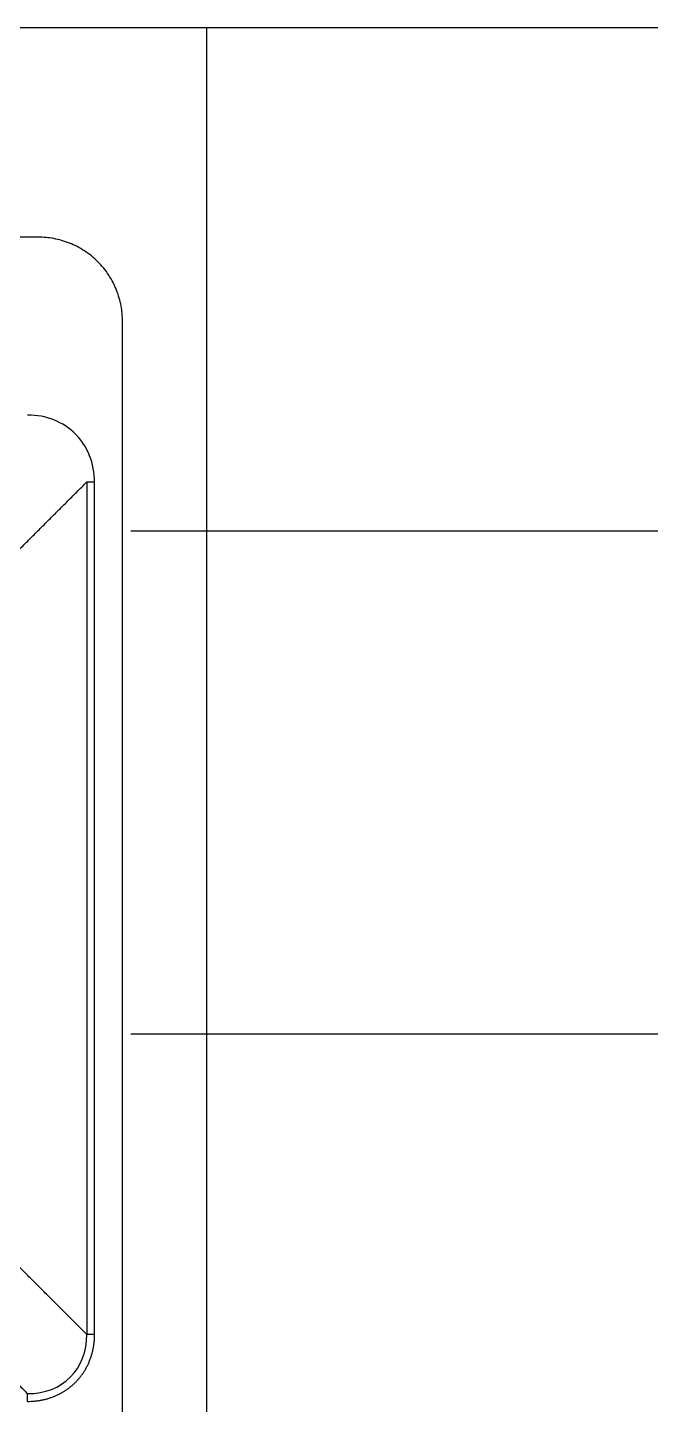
# Model space of a CAD drawing. Header units: millimetres. Extents: x 18456 to 179493, y -203649 to 469211.
# Drawn here: x 150905 to 151276, y 355922 to 356742 of the extents above; entities that cross this region are included whole.
import ezdxf

# ---------------------------------------------------------------- set-up
doc = ezdxf.new("R2010")
doc.units = ezdxf.units.MM
doc.layers.add('X-평면도(기본형)$0$FUR', color=6, linetype='Continuous', true_color=0xff00ff)
doc.layers.add('X-평면도(기본형)$0$TIL', color=5, linetype='Continuous', true_color=0x0000ff)

# ---------------------------------------------------------------- blocks, each defined once
blk = doc.blocks.new('X-평면도(기본형)$0$A$C5FEA68FE')
at = {"layer": 'X-평면도(기본형)$0$FUR', "ltscale": 1.5}
for points in [[(390, 400), (195, 400), (0, 400)], [(440, -350), (440, 0), (440, 350)]]:
    blk.add_open_spline(points, degree=2, dxfattribs=at)
blk.add_rational_spline([(440, 350), (440, 400), (390, 400)], [1, 0.707106781185, 1], degree=2, dxfattribs=at)
at = {"layer": 'X-평면도(기본형)$0$FUR', "color": 8, "ltscale": 1.5, "true_color": 0x808080}
for points, knots in [([(423.39, 254.08), (423.39, 259.55), (422.38, 264.89), (420.45, 269.75), (418.51, 274.61), (415.64, 278.99), (412.01, 282.62), (408.38, 286.25), (403.99, 289.12), (399.13, 291.06), (394.27, 293), (388.94, 294), (383.46, 294)], [257.038357, 257.038357, 257.038357, 257.038357, 273.665847, 273.665847, 273.665847, 290.293337, 290.293337, 290.293337, 306.920827, 306.920827, 306.920827, 323.548314, 323.548314, 323.548314, 323.548314]), ([(423.39, -254.08), (422.4, -254.08), (421.42, -254.08), (420.6, -254.08), (419.77, -254.08), (419.11, -254.08), (418.74, -254.08)], [0, 0, 0, 0, 2.957825, 2.957825, 2.957825, 5.95145, 5.95145, 5.95145, 5.95145])]:
    blk.add_open_spline(points, degree=3, knots=knots, dxfattribs=at)
for points, degree in [([(370.84, 206.18), (394.79, 230.13), (418.74, 254.08)], 2), ([(418.74, 254.08), (418.74, 0), (418.74, -254.08)], 2), ([(423.39, -254.08), (423.39, 0), (423.39, 254.08)], 2), ([(418.74, -254.08), (394.79, -230.13), (370.84, -206.18)], 2), ([(335.56, -241.46), (359.51, -265.41), (383.46, -289.36)], 2), ([(383.46, -289.36), (404.01, -289.68), (419.07, -274.63), (418.74, -254.08)], 3)]:
    blk.add_open_spline(points, degree=degree, dxfattribs=at)
for points, weights in [([(418.74, 254.08), (420, 254.08), (423.39, 254.08)], [1, 0.828067239603, 1]), ([(383.46, -294), (383.46, -290.61), (383.46, -289.36)], [1, 0.828069181127, 1])]:
    blk.add_rational_spline(points, weights, degree=2, dxfattribs=at)
blk.add_rational_spline([(383.46, -294), (400.63, -294), (412.01, -282.62), (423.39, -271.24), (423.39, -254.08)], [1, 0.936562399617, 1, 0.936562362311, 1], degree=2, knots=[257.038375, 257.038375, 257.038375, 290.29334, 290.29334, 323.548315, 323.548315, 323.548315], dxfattribs=at)
blk = doc.blocks.new('X-평면도(기본형)$0$ba15002700')
at = {"layer": 'X-평면도(기본형)$0$FUR', "color": 5, "ltscale": 3, "true_color": 0x0000ff}
blk.add_line((0, -900), (1500, -900), dxfattribs=at)
at = {"layer": 'X-평면도(기본형)$0$TIL'}
for p, q in [((600, -900), (600, -2129.19)), ((555, -1200), (1500, -1200)), ((1420.12, -1500), (555, -1500))]:
    blk.add_line(p, q, dxfattribs=at)
blk.add_blockref('X-평면도(기본형)$0$A$C5FEA68FE', (110, -1425, 0.4))

msp = doc.modelspace()

# ---------------------------------------------------------------- block references
msp.add_blockref('X-평면도(기본형)$0$ba15002700', (150411.28, 357642.39))

doc.saveas('drawing.dxf')
